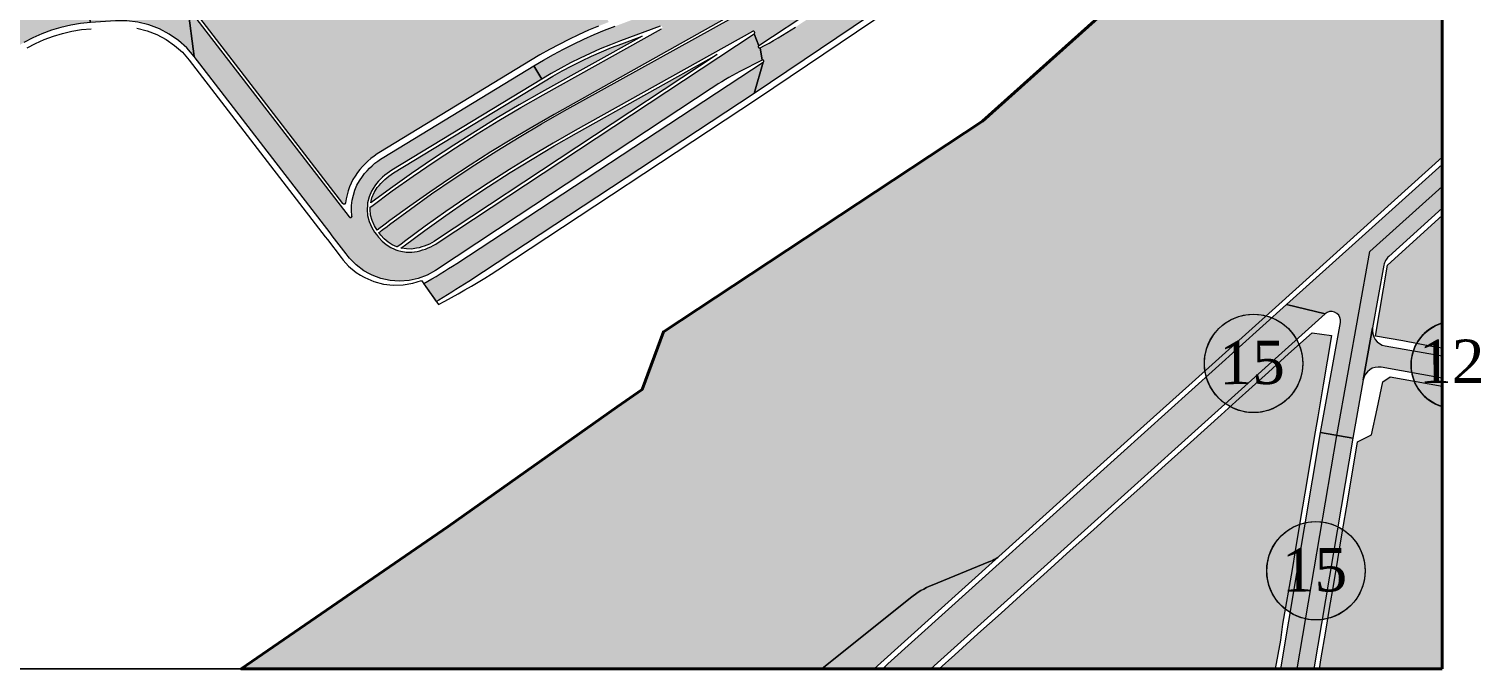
# Model space of a CAD drawing. Header units: metres. Extents: x 575893 to 576670, y 4390673 to 4391275.
# Drawn here: x 576202.7 to 576669.8, y 4390672.6 to 4390878.5 of the extents above; entities that cross this region are included whole.
import ezdxf

# ---------------------------------------------------------------- set-up
doc = ezdxf.new("R2010")
doc.units = ezdxf.units.M
for name, color, linetype, lineweight in [('PL_KONUT_MEV_ORTA', 33, 'Continuous', 0), ('PL_MIA', 12, 'Continuous', 0), ('PL_PARK', 97, 'Continuous', 0), ('PL_PASIF_YESIL', 93, 'Continuous', 0), ('PL_TICARET_T1', 12, 'Continuous', 0), ('PL_YOL', 18, 'Continuous', 0), ('R_KIR', 2, 'Continuous', 0), ('RULO', 4, 'Continuous', 0), ('SM_ALTI', 254, 'Continuous', 0), ('SM_YOL_YAZI', 18, 'Continuous', 5), ('SNR_ALTIEYLUL_YENI', 1, 'Continuous', 40), ('SNR_DUZENLENECEK', 152, 'Continuous', 0), ('SNR_ILCE_YENI', 5, 'Continuous', 0), ('SNR_KARESI_YENI', 1, 'Continuous', 0), ('SNR_OZEL_PROJE', 18, 'Continuous', 0)]:
    doc.layers.add(name, color=color, linetype=linetype, lineweight=lineweight)
doc.styles.get("Standard").update_dxf_attribs({"font": 'times.ttf'})

msp = doc.modelspace()

# ---------------------------------------------------------------- hatches: boundary and pattern name
at = {"layer": 'PL_KONUT_MEV_ORTA'}
for points in [[(576657.38, 4390775.81), (576654.57, 4390776.31), (576644.68, 4390778.17), (576635.9, 4390779.76), (576639.74, 4390802.61), (576657.38, 4390818.5)], [(576621.73, 4390779.9), (576620.36, 4390771.71), (576619.07, 4390764.07), (576617.33, 4390753.74), (576616.52, 4390748.95), (576615.01, 4390740.03), (576613.19, 4390729.21), (576611.71, 4390720.39), (576610.06, 4390710.61), (576609.06, 4390704.65), (576605.94, 4390687), (576605.3, 4390681.89), (576603.64, 4390672.62), (576495.47, 4390672.62), (576500.58, 4390677.22), (576508.01, 4390683.92), (576515.44, 4390690.61), (576522.87, 4390697.31), (576530.29, 4390703.99), (576537.72, 4390710.69), (576545.19, 4390717.43), (576552.62, 4390724.12), (576560.05, 4390730.81), (576568.22, 4390738.18), (576576.4, 4390745.54), (576586.26, 4390754.42), (576590.94, 4390758.65), (576601.47, 4390768.14), (576607.96, 4390773.98), (576615.52, 4390780.79)], [(576657.38, 4390763.6), (576657.38, 4390672.62), (576617.86, 4390672.62), (576618.46, 4390676.23), (576619.79, 4390684.1), (576621.14, 4390692.07), (576622.47, 4390700.04), (576623.8, 4390707.88), (576625.13, 4390715.78), (576627.11, 4390727.57), (576630.17, 4390745.74), (576634.61, 4390747.91), (576636.4, 4390756.36), (576638.24, 4390765.04), (576640.61, 4390766.64)]]:
    msp.add_hatch(color=256, dxfattribs=at).paths.add_polyline_path(points)
at = {"layer": 'PL_MIA'}
msp.add_hatch(color=256, dxfattribs=at).paths.add_polyline_path([(576315, 4390913.39), (576320.85, 4390912.55), (576323.95, 4390912.12), (576327.06, 4390911.72), (576330.17, 4390911.36), (576333.28, 4390911.02), (576336.4, 4390910.72), (576339.52, 4390910.45), (576342.64, 4390910.21), (576345.77, 4390910), (576371.87, 4390908.4), (576389.21, 4390880.81), (576385.95, 4390879.51), (576382.71, 4390878.14), (576379.51, 4390876.7), (576376.34, 4390875.19), (576373.21, 4390873.6), (576370.11, 4390871.95), (576367.05, 4390870.22), (576364.03, 4390868.43), (576315.76, 4390839.06), (576314.7, 4390838.38), (576313.67, 4390837.65), (576312.68, 4390836.87), (576311.73, 4390836.05), (576310.81, 4390835.18), (576309.94, 4390834.27), (576309.12, 4390833.32), (576308.34, 4390832.33), (576307.58, 4390831.25), (576306.9, 4390830.12), (576306.29, 4390828.94), (576305.77, 4390827.73), (576305.33, 4390826.49), (576304.98, 4390825.21), (576304.71, 4390823.92), (576304.53, 4390822.61), (576304.5, 4390822.48), (576304.44, 4390822.37), (576304.35, 4390822.27), (576304.23, 4390822.2), (576304.11, 4390822.17), (576303.98, 4390822.16), (576303.85, 4390822.2), (576303.73, 4390822.26), (576303.64, 4390822.36), (576255.75, 4390884.54), (576255.68, 4390884.66), (576255.65, 4390884.79), (576255.65, 4390884.92), (576255.69, 4390885.05), (576255.76, 4390885.17), (576255.86, 4390885.26), (576255.98, 4390885.32), (576256.11, 4390885.34), (576290.93, 4390887.61), (576290.95, 4390887.61), (576304.83, 4390888.78), (576306.71, 4390889.07), (576308.53, 4390889.62), (576310.25, 4390890.43), (576311.84, 4390891.46), (576313.27, 4390892.71), (576314.51, 4390894.14), (576315.54, 4390895.74), (576316.33, 4390897.47), (576316.34, 4390897.49), (576316.93, 4390899.38), (576317.28, 4390901.33), (576317.4, 4390903.3), (576317.28, 4390905.27), (576316.92, 4390907.22), (576316.34, 4390909.11), (576315.53, 4390910.92), (576314.51, 4390912.61), (576314.45, 4390912.73), (576314.43, 4390912.85), (576314.43, 4390912.98), (576314.47, 4390913.1), (576314.54, 4390913.21), (576314.63, 4390913.3), (576314.74, 4390913.36), (576314.87, 4390913.39)])
at = {"layer": 'PL_PARK'}
msp.add_hatch(color=256, dxfattribs=at).paths.add_polyline_path([(576474.56, 4390672.62), (576457.79, 4390672.62), (576486.29, 4390695.51), (576487.1, 4390696.13), (576487.93, 4390696.73), (576488.78, 4390697.29), (576489.65, 4390697.83), (576490.53, 4390698.33), (576491.44, 4390698.8), (576492.36, 4390699.23), (576493.3, 4390699.63), (576511.49, 4390707.06), (576512.09, 4390707.3), (576512.68, 4390707.57), (576513.25, 4390707.87), (576513.81, 4390708.2), (576514.35, 4390708.54), (576514.7, 4390708.8)])
at = {"layer": 'PL_PASIF_YESIL'}
for points in [[(576367.58, 4390858.2), (576360.43, 4390854.12), (576353.34, 4390849.93), (576346.32, 4390845.62), (576339.37, 4390841.19), (576332.5, 4390836.66), (576325.7, 4390832.01), (576318.98, 4390827.25), (576312.61, 4390822.59), (576312.62, 4390822.6), (576313.01, 4390824.23), (576313.74, 4390825.95), (576314.73, 4390827.53), (576315.28, 4390828.22), (576315.86, 4390828.88), (576316.46, 4390829.52), (576317.1, 4390830.13), (576317.77, 4390830.7), (576318.46, 4390831.24), (576319.17, 4390831.75), (576319.91, 4390832.23), (576368.19, 4390861.6), (576371.2, 4390863.38), (576374.26, 4390865.1), (576377.36, 4390866.74), (576380.49, 4390868.31), (576383.66, 4390869.8), (576386.86, 4390871.22), (576390.1, 4390872.56), (576393.37, 4390873.83), (576399.94, 4390876.28)], [(576333.78, 4390810.66), (576333.03, 4390810.19), (576332.27, 4390809.76), (576331.48, 4390809.37), (576330.68, 4390809.01), (576329.86, 4390808.69), (576329.02, 4390808.41), (576328.18, 4390808.18), (576327.32, 4390807.98), (576325.73, 4390807.76), (576324.12, 4390807.77), (576322.54, 4390808.01), (576322.34, 4390808.06), (576322.35, 4390808.07), (576322.78, 4390808.4), (576323.34, 4390808.82), (576330, 4390813.76), (576336.75, 4390818.58), (576343.58, 4390823.28), (576350.49, 4390827.87), (576357.47, 4390832.34), (576364.53, 4390836.69), (576371.67, 4390840.92), (576378.87, 4390845.03), (576424.13, 4390870.33)]]:
    msp.add_hatch(color=256, dxfattribs=at).paths.add_polyline_path(points)
at = {"layer": 'PL_TICARET_T1'}
msp.add_hatch(color=256, dxfattribs=at).paths.add_polyline_path([(576657.38, 4390930.02), (576657.38, 4390837.34), (576604.77, 4390789.95), (576576.88, 4390764.82), (576557.19, 4390747.09), (576514.7, 4390708.8), (576514.35, 4390708.54), (576513.81, 4390708.2), (576513.25, 4390707.87), (576512.68, 4390707.57), (576512.09, 4390707.3), (576511.49, 4390707.06), (576493.3, 4390699.63), (576492.36, 4390699.23), (576491.44, 4390698.8), (576490.53, 4390698.33), (576489.65, 4390697.83), (576488.78, 4390697.29), (576487.93, 4390696.73), (576487.1, 4390696.13), (576486.29, 4390695.51), (576457.79, 4390672.62), (576270.94, 4390672.62), (576337.54, 4390718.48), (576391.96, 4390756.92), (576399.9, 4390762.53), (576406.81, 4390781.14), (576417.82, 4390788.41), (576509.43, 4390848.87), (576561.99, 4390896.06), (576562.48, 4390896.5), (576564.61, 4390898.29), (576631.96, 4390955.08)])
at = {"layer": 'PL_YOL'}
for points in [[(576235.4, 4390998.03), (576234.52, 4390998.08), (576233.65, 4390997.96), (576232.81, 4390997.66), (576232.06, 4390997.21), (576231.41, 4390996.61), (576230.89, 4390995.9), (576230.52, 4390995.09), (576230.31, 4390994.24), (576222.91, 4390938.72), (576222.89, 4390938.14), (576222.99, 4390937.56), (576223.19, 4390937.01), (576223.5, 4390936.51), (576223.89, 4390936.08), (576224.36, 4390935.74), (576224.89, 4390935.49), (576225.46, 4390935.35), (576228.24, 4390923.16), (576225.34, 4390923.06), (576222.48, 4390922.62), (576219.68, 4390921.84), (576217, 4390920.74), (576214.47, 4390919.33), (576212.12, 4390917.63), (576209.99, 4390915.66), (576202.9, 4390908.3), (576201.46, 4390906.48), (576200.4, 4390904.41), (576199.75, 4390902.18), (576199.55, 4390899.87), (576199.8, 4390897.56), (576200.48, 4390895.34), (576201.58, 4390893.29), (576203.06, 4390891.5), (576204.85, 4390890.02), (576206.89, 4390888.92), (576209.11, 4390888.23), (576211.42, 4390887.98), (576213.74, 4390888.18), (576215.97, 4390888.82), (576218.03, 4390889.88), (576219.86, 4390891.32), (576222.48, 4390880.65), (576219.27, 4390880.33), (576216.09, 4390879.82), (576212.94, 4390879.09), (576209.85, 4390878.17), (576206.83, 4390877.04), (576203.89, 4390875.73), (576201.03, 4390874.23), (576198.28, 4390872.55), (576161.22, 4390848.2), (576158.17, 4390846.49), (576154.91, 4390845.21), (576151.51, 4390844.38), (576148.03, 4390844.03), (576144.53, 4390844.16), (576141.08, 4390844.77), (576137.75, 4390845.84), (576134.6, 4390847.36), (576131.68, 4390849.3), (576129.06, 4390851.62), (576005.25, 4390977.2), (576013.81, 4390979.8), (576130.09, 4390861), (576132.61, 4390858.76), (576135.41, 4390856.89), (576138.44, 4390855.41), (576141.65, 4390854.37), (576144.97, 4390853.78), (576148.34, 4390853.65), (576151.69, 4390853.98), (576154.97, 4390854.78), (576158.11, 4390856.01), (576161.05, 4390857.66), (576195.65, 4390880.39), (576196.53, 4390880.96), (576197.42, 4390881.5), (576198.32, 4390882.03), (576199.24, 4390882.54), (576200.16, 4390883.02), (576201.09, 4390883.49), (576202.03, 4390883.94), (576202.98, 4390884.37), (576203.1, 4390884.45), (576203.19, 4390884.55), (576203.26, 4390884.67), (576203.28, 4390884.8), (576203.27, 4390884.94), (576203.22, 4390885.07), (576203.14, 4390885.18), (576203.03, 4390885.26), (576201.13, 4390886.55), (576199.41, 4390888.07), (576197.92, 4390889.82), (576196.67, 4390891.75), (576195.7, 4390893.83), (576195.01, 4390896.03), (576194.63, 4390898.29), (576194.56, 4390900.59), (576194.54, 4390900.73), (576194.49, 4390900.86), (576194.41, 4390900.97), (576194.29, 4390901.05), (576194.16, 4390901.09), (576194.02, 4390901.1), (576193.89, 4390901.07), (576193.76, 4390901.01), (576192.48, 4390900.23), (576191.08, 4390899.69), (576189.6, 4390899.4), (576188.1, 4390899.38), (576186.61, 4390899.62), (576185.19, 4390900.12), (576183.89, 4390900.87), (576182.73, 4390901.83), (576180.22, 4390904.58), (576184.86, 4390914.79), (576185.64, 4390914.15), (576186.52, 4390913.68), (576187.48, 4390913.39), (576188.48, 4390913.29), (576189.48, 4390913.39), (576190.44, 4390913.68), (576191.32, 4390914.16), (576192.09, 4390914.79), (576207, 4390929.78), (576208.05, 4390930.93), (576209.02, 4390932.15), (576209.89, 4390933.45), (576210.65, 4390934.82), (576211.31, 4390936.23), (576211.86, 4390937.7), (576212.29, 4390939.2), (576212.6, 4390940.73), (576221.54, 4390995.28), (576221.6, 4390996.23), (576221.47, 4390997.17), (576221.16, 4390998.07), (576220.68, 4390998.9), (576220.05, 4390999.61), (576219.28, 4391000.18), (576218.42, 4391000.6), (576217.5, 4391000.83)], [(576585.89, 4390977.97), (576586.87, 4390975.71), (576587.47, 4390973.32), (576587.66, 4390970.87), (576587.67, 4390970.73), (576587.73, 4390970.6), (576587.82, 4390970.49), (576587.93, 4390970.42), (576588.06, 4390970.37), (576588.2, 4390970.36), (576588.33, 4390970.39), (576588.45, 4390970.46), (576594.25, 4390964.8), (576593.34, 4390964.13), (576592.42, 4390963.46), (576591.5, 4390962.79), (576590.57, 4390962.13), (576589.64, 4390961.48), (576588.71, 4390960.83), (576587.77, 4390960.19), (576586.83, 4390959.55), (576547.93, 4390933.32), (576435.96, 4390857.85), (576438.93, 4390867.89), (576439.01, 4390867.96), (576439.07, 4390868.05), (576439.1, 4390868.16), (576439.1, 4390868.27), (576439.08, 4390868.37), (576439.02, 4390868.47), (576438.94, 4390868.55), (576438.84, 4390868.6), (576438.74, 4390868.62), (576438.63, 4390868.61), (576438.52, 4390868.58), (576437.9, 4390872.48), (576439.36, 4390873.25), (576440.81, 4390874.04), (576442.26, 4390874.84), (576443.69, 4390875.67), (576445.11, 4390876.52), (576446.52, 4390877.38), (576447.92, 4390878.27), (576449.3, 4390879.17), (576463.8, 4390888.75), (576534.35, 4390933.98), (576535.49, 4390934.72), (576536.64, 4390935.46), (576537.78, 4390936.2), (576538.92, 4390936.94), (576540.06, 4390937.69), (576541.19, 4390938.45), (576542.32, 4390939.2), (576543.45, 4390939.96), (576576.13, 4390961.99), (576576.75, 4390962.43), (576577.35, 4390962.9), (576577.92, 4390963.41), (576578.46, 4390963.94), (576578.97, 4390964.5), (576579.46, 4390965.09), (576579.91, 4390965.7), (576580.33, 4390966.34), (576581.17, 4390968.09), (576581.6, 4390969.98), (576581.6, 4390971.91), (576581.18, 4390973.81), (576580.86, 4390974.49), (576585.48, 4390978.6)], [(576477.62, 4390899.62), (576477.08, 4390899.28), (576476.55, 4390898.93), (576476.01, 4390898.59), (576475.48, 4390898.25), (576474.95, 4390897.9), (576474.42, 4390897.55), (576473.89, 4390897.2), (576473.36, 4390896.85), (576437.49, 4390873.17), (576435.96, 4390876.95), (576436.06, 4390877.04), (576436.14, 4390877.16), (576436.18, 4390877.29), (576436.18, 4390877.43), (576436.14, 4390877.56), (576436.07, 4390877.68), (576435.97, 4390877.77), (576435.84, 4390877.84), (576435.71, 4390877.86), (576435.57, 4390877.85), (576435.44, 4390877.8), (576378.38, 4390845.9), (576371.27, 4390841.85), (576364.23, 4390837.68), (576357.26, 4390833.39), (576350.36, 4390828.98), (576343.53, 4390824.46), (576336.79, 4390819.82), (576330.12, 4390815.08), (576323.53, 4390810.22), (576322.26, 4390809.26), (576321.81, 4390808.92), (576321.36, 4390808.58), (576321.14, 4390808.42), (576320.99, 4390808.46), (576319.53, 4390809.12), (576318.18, 4390809.98), (576316.95, 4390811.02), (576315.89, 4390812.22), (576315.26, 4390813.04), (576315.62, 4390813.32), (576316.07, 4390813.67), (576316.53, 4390814.01), (576316.98, 4390814.36), (576317.44, 4390814.7), (576317.89, 4390815.05), (576318.63, 4390815.61), (576325.38, 4390820.6), (576332.21, 4390825.47), (576339.13, 4390830.23), (576346.12, 4390834.87), (576353.19, 4390839.39), (576360.33, 4390843.79), (576367.55, 4390848.07), (576374.84, 4390852.23), (576440.95, 4390888.9), (576443.44, 4390890.3), (576445.92, 4390891.72), (576448.39, 4390893.16), (576450.84, 4390894.62), (576453.29, 4390896.09), (576455.73, 4390897.58), (576458.16, 4390899.09), (576460.57, 4390900.62), (576477.42, 4390911.35)], [(576456.92, 4390899.25), (576453.94, 4390897.47), (576450.96, 4390895.71), (576447.95, 4390893.98), (576444.93, 4390892.27), (576371.61, 4390851), (576364.78, 4390847.11), (576358.01, 4390843.11), (576351.3, 4390839), (576344.66, 4390834.79), (576338.09, 4390830.47), (576331.59, 4390826.06), (576325.16, 4390821.53), (576318.8, 4390816.91), (576317.23, 4390815.75), (576316.44, 4390815.16), (576315.66, 4390814.57), (576314.68, 4390813.83), (576313.8, 4390815.17), (576313.06, 4390816.89), (576312.59, 4390818.69), (576312.43, 4390820.55), (576312.48, 4390821.25), (576312.93, 4390821.58), (576319.56, 4390826.44), (576326.27, 4390831.19), (576333.06, 4390835.83), (576339.92, 4390840.36), (576346.85, 4390844.77), (576353.86, 4390849.07), (576360.93, 4390853.26), (576368.07, 4390857.32), (576406.16, 4390878.62), (576406.26, 4390878.7), (576406.35, 4390878.8), (576406.4, 4390878.93), (576406.41, 4390879.06), (576406.39, 4390879.2), (576406.33, 4390879.32), (576406.25, 4390879.42), (576406.13, 4390879.5), (576406.01, 4390879.54), (576405.87, 4390879.55), (576405.74, 4390879.52), (576393.02, 4390874.77), (576389.73, 4390873.49), (576386.47, 4390872.14), (576383.24, 4390870.71), (576380.05, 4390869.21), (576376.9, 4390867.63), (576373.78, 4390865.98), (576370.7, 4390864.25), (576367.67, 4390862.45), (576365.07, 4390866.72), (576368.21, 4390868.58), (576371.39, 4390870.37), (576374.61, 4390872.07), (576377.87, 4390873.7), (576381.17, 4390875.26), (576384.5, 4390876.74), (576387.87, 4390878.13), (576391.27, 4390879.45), (576428.44, 4390893.35), (576431.1, 4390894.37), (576433.73, 4390895.44), (576436.34, 4390896.56), (576438.93, 4390897.73), (576441.49, 4390898.94), (576444.03, 4390900.21), (576446.55, 4390901.53), (576449.04, 4390902.89), (576449.78, 4390903.34), (576450.54, 4390903.81), (576451.29, 4390904.29), (576452.04, 4390904.76), (576452.8, 4390905.24), (576453.54, 4390905.72), (576454.29, 4390906.2), (576455.04, 4390906.68)], [(576255.29, 4390890.8), (576254.17, 4390886.22), (576254.04, 4390886.19), (576253.92, 4390886.13), (576253.82, 4390886.04), (576253.75, 4390885.93), (576253.71, 4390885.8), (576253.71, 4390885.66), (576253.74, 4390885.53), (576253.81, 4390885.42), (576255.8, 4390869.72), (576253.44, 4390872.45), (576250.75, 4390874.86), (576247.79, 4390876.93), (576244.6, 4390878.61), (576241.23, 4390879.9), (576237.72, 4390880.76), (576234.14, 4390881.19), (576230.53, 4390881.17), (576222.48, 4390880.65), (576219.86, 4390891.32)], [(576305.68, 4390818.07), (576305.78, 4390817.97), (576305.91, 4390817.91), (576306.05, 4390817.88), (576306.07, 4390817.88), (576306.19, 4390817.89), (576306.33, 4390817.95), (576306.44, 4390818.04), (576306.52, 4390818.16), (576306.54, 4390818.22), (576306.57, 4390818.3), (576306.57, 4390818.44), (576306.44, 4390820.12), (576306.47, 4390821.8), (576306.66, 4390823.47), (576307.02, 4390825.11), (576307.53, 4390826.72), (576308.19, 4390828.26), (576308.99, 4390829.74), (576309.94, 4390831.13), (576310.66, 4390832.05), (576311.42, 4390832.93), (576312.23, 4390833.77), (576313.07, 4390834.57), (576313.95, 4390835.33), (576314.87, 4390836.05), (576315.81, 4390836.72), (576316.79, 4390837.35), (576365.07, 4390866.72), (576367.67, 4390862.45), (576319.39, 4390833.08), (576318.61, 4390832.58), (576317.86, 4390832.04), (576317.13, 4390831.47), (576316.43, 4390830.87), (576315.76, 4390830.23), (576315.12, 4390829.56), (576314.51, 4390828.86), (576313.93, 4390828.13), (576312.85, 4390826.41), (576312.06, 4390824.54), (576311.58, 4390822.57), (576311.53, 4390821.81), (576311.43, 4390820.55), (576311.44, 4390820.47), (576311.61, 4390818.53), (576312.11, 4390816.56), (576312.92, 4390814.7), (576313.88, 4390813.23), (576314.46, 4390812.43), (576315.09, 4390811.61), (576316.25, 4390810.31), (576317.58, 4390809.18), (576319.06, 4390808.24), (576320.22, 4390807.71), (576320.65, 4390807.52), (576321.35, 4390807.32), (576322.32, 4390807.03), (576324.05, 4390806.78), (576325.79, 4390806.77), (576327.52, 4390807), (576328.43, 4390807.21), (576329.32, 4390807.46), (576330.2, 4390807.75), (576331.06, 4390808.09), (576331.91, 4390808.46), (576332.74, 4390808.88), (576333.55, 4390809.33), (576334.33, 4390809.82), (576435.96, 4390876.95), (576437.49, 4390873.17), (576437.41, 4390873.09), (576437.35, 4390873), (576437.32, 4390872.9), (576437.31, 4390872.79), (576437.34, 4390872.68), (576437.4, 4390872.58), (576437.48, 4390872.51), (576437.57, 4390872.46), (576437.68, 4390872.43), (576437.79, 4390872.44), (576437.9, 4390872.48), (576438.52, 4390868.58), (576431.38, 4390864.87), (576430.2, 4390864.25), (576429.03, 4390863.61), (576427.87, 4390862.96), (576426.72, 4390862.29), (576425.57, 4390861.6), (576424.44, 4390860.91), (576423.31, 4390860.19), (576422.2, 4390859.46), (576360.05, 4390818.42), (576333.43, 4390800.84), (576330.77, 4390799.35), (576327.92, 4390798.26), (576324.95, 4390797.59), (576321.91, 4390797.36), (576318.86, 4390797.58), (576315.88, 4390798.23), (576313.03, 4390799.31), (576311.82, 4390799.98), (576310.87, 4390800.51), (576310.36, 4390800.79), (576307.94, 4390802.64), (576305.81, 4390804.82), (576305.34, 4390805.4), (576304.73, 4390806.2), (576300.26, 4390811.99), (576299.54, 4390812.93), (576255.8, 4390869.72), (576253.81, 4390885.42)], [(576435.96, 4390857.85), (576344.13, 4390797.3), (576342.77, 4390796.42), (576341.41, 4390795.54), (576340.04, 4390794.68), (576338.66, 4390793.82), (576337.28, 4390792.98), (576335.89, 4390792.15), (576334.49, 4390791.32), (576333.75, 4390790.9), (576329.72, 4390796.65), (576330.95, 4390797.36), (576332.3, 4390798.16), (576333.65, 4390798.96), (576334.99, 4390799.78), (576336.32, 4390800.61), (576337.64, 4390801.44), (576338.96, 4390802.29), (576340.28, 4390803.15), (576438.93, 4390867.89)], [(576657.38, 4390820.85), (576640.2, 4390805.38), (576639.91, 4390805.09), (576639.64, 4390804.78), (576639.4, 4390804.45), (576639.18, 4390804.1), (576639, 4390803.73), (576638.84, 4390803.35), (576638.72, 4390802.96), (576638.63, 4390802.56), (576635, 4390782.41), (576631.98, 4390765.68), (576628.59, 4390746.89), (576618.24, 4390748.69), (576624.64, 4390784.13), (576624.67, 4390784.95), (576624.48, 4390785.76), (576624.08, 4390786.48), (576623.49, 4390787.06), (576622.77, 4390787.46), (576621.97, 4390787.65), (576621.14, 4390787.61), (576620.36, 4390787.35), (576619.68, 4390786.89), (576607.32, 4390789.89), (576630.57, 4390810.84), (576657.38, 4390834.99)], [(576306.52, 4390818.16), (576306.44, 4390818.04), (576306.33, 4390817.95), (576306.19, 4390817.89), (576306.07, 4390817.88), (576306.54, 4390818.22)], [(576619.68, 4390786.89), (576614.35, 4390782.09), (576522.91, 4390699.7), (576492.86, 4390672.62), (576477.27, 4390672.62), (576478.12, 4390673.45), (576478.99, 4390674.26), (576515.88, 4390707.5), (576607.32, 4390789.89)], [(576634.92, 4390781.43), (576635.03, 4390780.45), (576635.34, 4390779.52), (576635.81, 4390778.66), (576636.45, 4390777.92), (576637.22, 4390777.31), (576638.1, 4390776.86), (576639.05, 4390776.6), (576657.38, 4390773.35), (576657.38, 4390766.24), (576637.77, 4390769.72), (576636.8, 4390769.79), (576635.82, 4390769.67), (576634.89, 4390769.37), (576634.04, 4390768.89), (576633.3, 4390768.26), (576632.69, 4390767.49), (576632.25, 4390766.62), (576631.98, 4390765.68), (576635, 4390782.41)], [(576628.59, 4390746.89), (576616.08, 4390672.62), (576605.44, 4390672.62), (576618.24, 4390748.69)]]:
    msp.add_hatch(color=256, dxfattribs=at).paths.add_polyline_path(points)
at = {"layer": 'SM_ALTI'}
for points in [[(576599.15, 4390786.58), (576601.57, 4390786), (576603.86, 4390785.05), (576605.98, 4390783.76), (576607.87, 4390782.14), (576609.48, 4390780.25), (576610.78, 4390778.13), (576611.73, 4390775.84), (576612.31, 4390773.42), (576612.51, 4390770.95), (576612.31, 4390768.47), (576611.73, 4390766.05), (576610.78, 4390763.76), (576609.48, 4390761.64), (576607.87, 4390759.75), (576605.98, 4390758.14), (576603.86, 4390756.84), (576601.57, 4390755.89), (576599.15, 4390755.31), (576596.67, 4390755.11), (576594.2, 4390755.31), (576591.78, 4390755.89), (576589.49, 4390756.84), (576587.37, 4390758.14), (576585.48, 4390759.75), (576583.86, 4390761.64), (576582.57, 4390763.76), (576581.61, 4390766.05), (576581.03, 4390768.47), (576580.84, 4390770.95), (576581.03, 4390773.42), (576581.61, 4390775.84), (576582.57, 4390778.13), (576583.86, 4390780.25), (576585.48, 4390782.14), (576587.37, 4390783.76), (576589.49, 4390785.05), (576591.78, 4390786), (576594.2, 4390786.58), (576596.67, 4390786.78)], [(576657.38, 4390757.06), (576657.29, 4390757.08), (576655.08, 4390757.97), (576653.05, 4390759.22), (576651.26, 4390760.79), (576649.77, 4390762.64), (576648.61, 4390764.72), (576647.81, 4390766.97), (576647.41, 4390769.31), (576647.41, 4390771.69), (576647.81, 4390774.04), (576648.61, 4390776.29), (576649.77, 4390778.36), (576651.26, 4390780.22), (576653.05, 4390781.79), (576655.08, 4390783.04), (576657.29, 4390783.93), (576657.38, 4390783.95)], [(576619.22, 4390719.85), (576621.64, 4390719.27), (576623.93, 4390718.32), (576626.05, 4390717.03), (576627.94, 4390715.41), (576629.55, 4390713.52), (576630.85, 4390711.4), (576631.8, 4390709.11), (576632.38, 4390706.69), (576632.58, 4390704.22), (576632.38, 4390701.74), (576631.8, 4390699.32), (576630.85, 4390697.03), (576629.55, 4390694.91), (576627.94, 4390693.02), (576626.05, 4390691.41), (576623.93, 4390690.11), (576621.64, 4390689.16), (576619.22, 4390688.58), (576616.74, 4390688.38), (576614.27, 4390688.58), (576611.85, 4390689.16), (576609.56, 4390690.11), (576607.44, 4390691.41), (576605.55, 4390693.02), (576603.93, 4390694.91), (576602.64, 4390697.03), (576601.69, 4390699.32), (576601.11, 4390701.74), (576600.91, 4390704.22), (576601.11, 4390706.69), (576601.69, 4390709.11), (576602.64, 4390711.4), (576603.93, 4390713.52), (576605.55, 4390715.41), (576607.44, 4390717.03), (576609.56, 4390718.32), (576611.85, 4390719.27), (576614.27, 4390719.85), (576616.74, 4390720.05)]]:
    msp.add_hatch(color=256, dxfattribs=at).paths.add_polyline_path(points)

# ---------------------------------------------------------------- linework, layer by layer
at = {"layer": 'PL_KONUT_MEV_ORTA'}
for points in [[(576657.38, 4390775.81, 0), (576654.57, 4390776.31, 0), (576644.68, 4390778.17, 0), (576635.9, 4390779.76, 0), (576639.74, 4390802.61, 0), (576657.38, 4390818.5, 0), (576657.38, 4390775.81, 0)], [(576621.73, 4390779.9, 0), (576620.36, 4390771.71, 0), (576619.07, 4390764.07, 0), (576617.33, 4390753.74, 0), (576616.52, 4390748.95, 0), (576615.01, 4390740.03, 0), (576613.19, 4390729.21, 0), (576611.71, 4390720.39, 0), (576610.06, 4390710.61, 0), (576609.06, 4390704.65, 0), (576605.94, 4390687, 0), (576605.3, 4390681.89, 0), (576603.64, 4390672.62, 0), (576495.47, 4390672.62, 0), (576500.58, 4390677.22, 0), (576508.01, 4390683.92, 0), (576515.44, 4390690.61, 0), (576522.87, 4390697.31, 0), (576530.29, 4390703.99, 0), (576537.72, 4390710.69, 0), (576545.19, 4390717.43, 0), (576552.62, 4390724.12, 0), (576560.05, 4390730.81, 0), (576568.22, 4390738.18, 0), (576576.4, 4390745.54, 0), (576586.26, 4390754.42, 0), (576590.94, 4390758.65, 0), (576601.47, 4390768.14, 0), (576607.96, 4390773.98, 0), (576615.52, 4390780.79, 0), (576621.73, 4390779.9, 0)], [(576657.38, 4390763.6, 0), (576657.38, 4390672.62, 0), (576617.86, 4390672.62, 0), (576618.46, 4390676.23, 0), (576619.79, 4390684.1, 0), (576621.14, 4390692.07, 0), (576622.47, 4390700.04, 0), (576623.8, 4390707.88, 0), (576625.13, 4390715.78, 0), (576627.11, 4390727.57, 0), (576630.17, 4390745.74, 0), (576634.61, 4390747.91, 0), (576636.4, 4390756.36, 0), (576638.24, 4390765.04, 0), (576640.61, 4390766.64, 0), (576657.38, 4390763.6, 0)]]:
    msp.add_polyline3d(points, close=True, dxfattribs=at)
at = {"layer": 'PL_MIA'}
msp.add_polyline3d([(576385.95, 4390879.51, 0), (576382.71, 4390878.14, 0), (576379.51, 4390876.7, 0), (576376.34, 4390875.19, 0), (576373.21, 4390873.6, 0), (576370.11, 4390871.95, 0), (576367.05, 4390870.22, 0), (576364.03, 4390868.43, 0), (576315.76, 4390839.06, 0), (576314.7, 4390838.38, 0), (576313.67, 4390837.65, 0), (576312.68, 4390836.87, 0), (576311.73, 4390836.05, 0), (576310.81, 4390835.18, 0), (576309.94, 4390834.27, 0), (576309.12, 4390833.32, 0), (576308.34, 4390832.33, 0), (576307.58, 4390831.25, 0), (576306.9, 4390830.12, 0), (576306.29, 4390828.94, 0), (576305.77, 4390827.73, 0), (576305.33, 4390826.49, 0), (576304.98, 4390825.21, 0), (576304.71, 4390823.92, 0), (576304.53, 4390822.61, 0), (576304.5, 4390822.48, 0), (576304.44, 4390822.37, 0), (576304.35, 4390822.27, 0), (576304.23, 4390822.2, 0), (576304.11, 4390822.17, 0), (576303.98, 4390822.16, 0), (576303.85, 4390822.2, 0), (576303.73, 4390822.26, 0), (576303.64, 4390822.36, 0), (576255.75, 4390884.54, 0)], dxfattribs=at)
at = {"layer": 'PL_PARK'}
msp.add_polyline3d([(576474.56, 4390672.62, 0), (576457.79, 4390672.62, 0), (576486.29, 4390695.51, 0), (576487.1, 4390696.13, 0), (576487.93, 4390696.73, 0), (576488.78, 4390697.29, 0), (576489.65, 4390697.83, 0), (576490.53, 4390698.33, 0), (576491.44, 4390698.8, 0), (576492.36, 4390699.23, 0), (576493.3, 4390699.63, 0), (576511.49, 4390707.06, 0), (576512.09, 4390707.3, 0), (576512.68, 4390707.57, 0), (576513.25, 4390707.87, 0), (576513.81, 4390708.2, 0), (576514.35, 4390708.54, 0), (576514.7, 4390708.8, 0), (576474.56, 4390672.62, 0)], close=True, dxfattribs=at)
at = {"layer": 'PL_PASIF_YESIL'}
for points in [[(576367.58, 4390858.2, 0), (576360.43, 4390854.12, 0), (576353.34, 4390849.93, 0), (576346.32, 4390845.62, 0), (576339.37, 4390841.19, 0), (576332.5, 4390836.66, 0), (576325.7, 4390832.01, 0), (576318.98, 4390827.25, 0), (576312.61, 4390822.59, 0), (576312.62, 4390822.6, 0), (576313.01, 4390824.23, 0), (576313.74, 4390825.95, 0), (576314.73, 4390827.53, 0), (576315.28, 4390828.22, 0), (576315.86, 4390828.88, 0), (576316.46, 4390829.52, 0), (576317.1, 4390830.13, 0), (576317.77, 4390830.7, 0), (576318.46, 4390831.24, 0), (576319.17, 4390831.75, 0), (576319.91, 4390832.23, 0), (576368.19, 4390861.6, 0), (576371.2, 4390863.38, 0), (576374.26, 4390865.1, 0), (576377.36, 4390866.74, 0), (576380.49, 4390868.31, 0), (576383.66, 4390869.8, 0), (576386.86, 4390871.22, 0), (576390.1, 4390872.56, 0), (576393.37, 4390873.83, 0), (576399.94, 4390876.28, 0), (576367.58, 4390858.2, 0)], [(576333.78, 4390810.66, 0), (576333.03, 4390810.19, 0), (576332.27, 4390809.76, 0), (576331.48, 4390809.37, 0), (576330.68, 4390809.01, 0), (576329.86, 4390808.69, 0), (576329.02, 4390808.41, 0), (576328.18, 4390808.18, 0), (576327.32, 4390807.98, 0), (576325.73, 4390807.76, 0), (576324.12, 4390807.77, 0), (576322.54, 4390808.01, 0), (576322.34, 4390808.06, 0), (576322.35, 4390808.07, 0), (576322.78, 4390808.4, 0), (576323.34, 4390808.82, 0), (576330, 4390813.76, 0), (576336.75, 4390818.58, 0), (576343.58, 4390823.28, 0), (576350.49, 4390827.87, 0), (576357.47, 4390832.34, 0), (576364.53, 4390836.69, 0), (576371.67, 4390840.92, 0), (576378.87, 4390845.03, 0), (576424.13, 4390870.33, 0), (576333.78, 4390810.66, 0)]]:
    msp.add_polyline3d(points, close=True, dxfattribs=at)
at = {"layer": 'PL_TICARET_T1'}
msp.add_polyline3d([(576657.38, 4390930.02, 0), (576657.38, 4390837.34, 0), (576604.77, 4390789.95, 0), (576576.88, 4390764.82, 0), (576557.19, 4390747.09, 0), (576514.7, 4390708.8, 0), (576514.35, 4390708.54, 0), (576513.81, 4390708.2, 0), (576513.25, 4390707.87, 0), (576512.68, 4390707.57, 0), (576512.09, 4390707.3, 0), (576511.49, 4390707.06, 0), (576493.3, 4390699.63, 0), (576492.36, 4390699.23, 0), (576491.44, 4390698.8, 0), (576490.53, 4390698.33, 0), (576489.65, 4390697.83, 0), (576488.78, 4390697.29, 0), (576487.93, 4390696.73, 0), (576487.1, 4390696.13, 0), (576486.29, 4390695.51, 0), (576457.79, 4390672.62, 0), (576270.94, 4390672.62, 0), (576337.54, 4390718.48, 0), (576391.96, 4390756.92, 0), (576399.9, 4390762.53, 0), (576406.81, 4390781.14, 0), (576417.82, 4390788.41, 0), (576509.43, 4390848.87, 0), (576561.99, 4390896.06, 0)], dxfattribs=at)
at = {"layer": 'PL_YOL'}
for points in [[(576547.93, 4390933.32, 0), (576435.96, 4390857.85, 0), (576438.93, 4390867.89, 0), (576439.01, 4390867.96, 0), (576439.07, 4390868.05, 0), (576439.1, 4390868.16, 0), (576439.1, 4390868.27, 0), (576439.08, 4390868.37, 0), (576439.02, 4390868.47, 0), (576438.94, 4390868.55, 0), (576438.84, 4390868.6, 0), (576438.74, 4390868.62, 0), (576438.63, 4390868.61, 0), (576438.52, 4390868.58, 0), (576437.9, 4390872.48, 0), (576439.36, 4390873.25, 0), (576440.81, 4390874.04, 0), (576442.26, 4390874.84, 0), (576443.69, 4390875.67, 0), (576445.11, 4390876.52, 0), (576446.52, 4390877.38, 0), (576447.92, 4390878.27, 0), (576449.3, 4390879.17, 0)], [(576473.36, 4390896.85, 0), (576437.49, 4390873.17, 0), (576435.96, 4390876.95, 0), (576436.06, 4390877.04, 0), (576436.14, 4390877.16, 0), (576436.18, 4390877.29, 0), (576436.18, 4390877.43, 0), (576436.14, 4390877.56, 0), (576436.07, 4390877.68, 0), (576435.97, 4390877.77, 0), (576435.84, 4390877.84, 0), (576435.71, 4390877.86, 0), (576435.57, 4390877.85, 0), (576435.44, 4390877.8, 0), (576378.38, 4390845.9, 0), (576371.27, 4390841.85, 0), (576364.23, 4390837.68, 0), (576357.26, 4390833.39, 0), (576350.36, 4390828.98, 0), (576343.53, 4390824.46, 0), (576336.79, 4390819.82, 0), (576330.12, 4390815.08, 0), (576323.53, 4390810.22, 0), (576322.26, 4390809.26, 0), (576321.81, 4390808.92, 0), (576321.36, 4390808.58, 0), (576321.14, 4390808.42, 0), (576320.99, 4390808.46, 0), (576319.53, 4390809.12, 0), (576318.18, 4390809.98, 0), (576316.95, 4390811.02, 0), (576315.89, 4390812.22, 0), (576315.26, 4390813.04, 0), (576315.62, 4390813.32, 0), (576316.07, 4390813.67, 0), (576316.53, 4390814.01, 0), (576316.98, 4390814.36, 0), (576317.44, 4390814.7, 0), (576317.89, 4390815.05, 0), (576318.63, 4390815.61, 0), (576325.38, 4390820.6, 0), (576332.21, 4390825.47, 0), (576339.13, 4390830.23, 0), (576346.12, 4390834.87, 0), (576353.19, 4390839.39, 0), (576360.33, 4390843.79, 0), (576367.55, 4390848.07, 0), (576374.84, 4390852.23, 0), (576440.95, 4390888.9, 0)], [(576201.58, 4390893.29, 0), (576203.06, 4390891.5, 0), (576204.85, 4390890.02, 0), (576206.89, 4390888.92, 0), (576209.11, 4390888.23, 0), (576211.42, 4390887.98, 0), (576213.74, 4390888.18, 0), (576215.97, 4390888.82, 0), (576218.03, 4390889.88, 0), (576219.86, 4390891.32, 0), (576222.48, 4390880.65, 0), (576219.27, 4390880.33, 0), (576216.09, 4390879.82, 0), (576212.94, 4390879.09, 0), (576209.85, 4390878.17, 0), (576206.83, 4390877.04, 0), (576203.89, 4390875.73, 0), (576201.03, 4390874.23, 0)], [(576444.93, 4390892.27, 0), (576371.61, 4390851, 0), (576364.78, 4390847.11, 0), (576358.01, 4390843.11, 0), (576351.3, 4390839, 0), (576344.66, 4390834.79, 0), (576338.09, 4390830.47, 0), (576331.59, 4390826.06, 0), (576325.16, 4390821.53, 0), (576318.8, 4390816.91, 0), (576317.23, 4390815.75, 0), (576316.44, 4390815.16, 0), (576315.66, 4390814.57, 0), (576314.68, 4390813.83, 0), (576313.8, 4390815.17, 0), (576313.06, 4390816.89, 0), (576312.59, 4390818.69, 0), (576312.43, 4390820.55, 0), (576312.48, 4390821.25, 0), (576312.93, 4390821.58, 0), (576319.56, 4390826.44, 0), (576326.27, 4390831.19, 0), (576333.06, 4390835.83, 0), (576339.92, 4390840.36, 0), (576346.85, 4390844.77, 0), (576353.86, 4390849.07, 0), (576360.93, 4390853.26, 0), (576368.07, 4390857.32, 0), (576406.16, 4390878.62, 0)], [(576405.74, 4390879.52, 0), (576393.02, 4390874.77, 0), (576389.73, 4390873.49, 0), (576386.47, 4390872.14, 0), (576383.24, 4390870.71, 0), (576380.05, 4390869.21, 0), (576376.9, 4390867.63, 0), (576373.78, 4390865.98, 0), (576370.7, 4390864.25, 0), (576367.67, 4390862.45, 0), (576365.07, 4390866.72, 0), (576368.21, 4390868.58, 0), (576371.39, 4390870.37, 0), (576374.61, 4390872.07, 0), (576377.87, 4390873.7, 0), (576381.17, 4390875.26, 0), (576384.5, 4390876.74, 0), (576387.87, 4390878.13, 0), (576391.27, 4390879.45, 0)]]:
    msp.add_polyline3d(points, dxfattribs=at)
for points in [[(576255.29, 4390890.8, 0), (576254.17, 4390886.22, 0), (576254.04, 4390886.19, 0), (576253.92, 4390886.13, 0), (576253.82, 4390886.04, 0), (576253.75, 4390885.93, 0), (576253.71, 4390885.8, 0), (576253.71, 4390885.66, 0), (576253.74, 4390885.53, 0), (576253.81, 4390885.42, 0), (576255.8, 4390869.72, 0), (576253.44, 4390872.45, 0), (576250.75, 4390874.86, 0), (576247.79, 4390876.93, 0), (576244.6, 4390878.61, 0), (576241.23, 4390879.9, 0), (576237.72, 4390880.76, 0), (576234.14, 4390881.19, 0), (576230.53, 4390881.17, 0), (576222.48, 4390880.65, 0), (576219.86, 4390891.32, 0), (576255.29, 4390890.8, 0)], [(576305.68, 4390818.07, 0), (576305.78, 4390817.97, 0), (576305.91, 4390817.91, 0), (576306.05, 4390817.88, 0), (576306.07, 4390817.88, 0), (576306.19, 4390817.89, 0), (576306.33, 4390817.95, 0), (576306.44, 4390818.04, 0), (576306.52, 4390818.16, 0), (576306.54, 4390818.22, 0), (576306.57, 4390818.3, 0), (576306.57, 4390818.44, 0), (576306.44, 4390820.12, 0), (576306.47, 4390821.8, 0), (576306.66, 4390823.47, 0), (576307.02, 4390825.11, 0), (576307.53, 4390826.72, 0), (576308.19, 4390828.26, 0), (576308.99, 4390829.74, 0), (576309.94, 4390831.13, 0), (576310.66, 4390832.05, 0), (576311.42, 4390832.93, 0), (576312.23, 4390833.77, 0), (576313.07, 4390834.57, 0), (576313.95, 4390835.33, 0), (576314.87, 4390836.05, 0), (576315.81, 4390836.72, 0), (576316.79, 4390837.35, 0), (576365.07, 4390866.72, 0), (576367.67, 4390862.45, 0), (576319.39, 4390833.08, 0), (576318.61, 4390832.58, 0), (576317.86, 4390832.04, 0), (576317.13, 4390831.47, 0), (576316.43, 4390830.87, 0), (576315.76, 4390830.23, 0), (576315.12, 4390829.56, 0), (576314.51, 4390828.86, 0), (576313.93, 4390828.13, 0), (576312.85, 4390826.41, 0), (576312.06, 4390824.54, 0), (576311.58, 4390822.57, 0), (576311.53, 4390821.81, 0), (576311.43, 4390820.55, 0), (576311.44, 4390820.47, 0), (576311.61, 4390818.53, 0), (576312.11, 4390816.56, 0), (576312.92, 4390814.7, 0), (576313.88, 4390813.23, 137.62), (576314.46, 4390812.43, 0), (576315.09, 4390811.61, 0), (576316.25, 4390810.31, 0), (576317.58, 4390809.18, 0), (576319.06, 4390808.24, 0), (576320.22, 4390807.71, 0), (576320.65, 4390807.52, 0), (576321.35, 4390807.32, 0), (576322.32, 4390807.03, 0), (576324.05, 4390806.78, 0), (576325.79, 4390806.77, 0), (576327.52, 4390807, 0), (576328.43, 4390807.21, 0), (576329.32, 4390807.46, 0), (576330.2, 4390807.75, 0), (576331.06, 4390808.09, 0), (576331.91, 4390808.46, 0), (576332.74, 4390808.88, 0), (576333.55, 4390809.33, 0), (576334.33, 4390809.82, 0), (576435.96, 4390876.95, 0), (576437.49, 4390873.17, 0), (576437.41, 4390873.09, 0), (576437.35, 4390873, 0), (576437.32, 4390872.9, 0), (576437.31, 4390872.79, 0), (576437.34, 4390872.68, 0), (576437.4, 4390872.58, 0), (576437.48, 4390872.51, 0), (576437.57, 4390872.46, 0), (576437.68, 4390872.43, 0), (576437.79, 4390872.44, 0), (576437.9, 4390872.48, 0), (576438.52, 4390868.58, 0), (576431.38, 4390864.87, 0), (576430.2, 4390864.25, 0), (576429.03, 4390863.61, 0), (576427.87, 4390862.96, 0), (576426.72, 4390862.29, 0), (576425.57, 4390861.6, 0), (576424.44, 4390860.91, 0), (576423.31, 4390860.19, 0), (576422.2, 4390859.46, 0), (576360.05, 4390818.42, 0), (576333.43, 4390800.84, 0), (576330.77, 4390799.35, 0), (576327.92, 4390798.26, 0), (576324.95, 4390797.59, 0), (576321.91, 4390797.36, 0), (576318.86, 4390797.58, 0), (576315.88, 4390798.23, 0), (576313.03, 4390799.31, 0), (576311.82, 4390799.98, 0), (576310.87, 4390800.51, 0), (576310.36, 4390800.79, 0), (576307.94, 4390802.64, 0), (576305.81, 4390804.82, 0), (576305.34, 4390805.4, 0), (576304.73, 4390806.2, 137.44), (576300.26, 4390811.99, 0), (576299.54, 4390812.93, 0), (576255.8, 4390869.72, 0), (576253.81, 4390885.42, 0), (576305.68, 4390818.07, 0)], [(576435.96, 4390857.85, 0), (576344.13, 4390797.3, 0), (576342.77, 4390796.42, 0), (576341.41, 4390795.54, 0), (576340.04, 4390794.68, 0), (576338.66, 4390793.82, 0), (576337.28, 4390792.98, 0), (576335.89, 4390792.15, 0), (576334.49, 4390791.32, 0), (576333.75, 4390790.9, 0), (576329.72, 4390796.65, 0), (576330.95, 4390797.36, 0), (576332.3, 4390798.16, 0), (576333.65, 4390798.96, 0), (576334.99, 4390799.78, 0), (576336.32, 4390800.61, 0), (576337.64, 4390801.44, 0), (576338.96, 4390802.29, 0), (576340.28, 4390803.15, 0), (576438.93, 4390867.89, 0), (576435.96, 4390857.85, 0)], [(576657.38, 4390820.85, 0), (576640.2, 4390805.38, 0), (576639.91, 4390805.09, 0), (576639.64, 4390804.78, 0), (576639.4, 4390804.45, 0), (576639.18, 4390804.1, 0), (576639, 4390803.73, 0), (576638.84, 4390803.35, 0), (576638.72, 4390802.96, 0), (576638.63, 4390802.56, 0), (576635, 4390782.41, 0), (576631.98, 4390765.68, 0), (576628.59, 4390746.89, 0), (576618.24, 4390748.69, 0), (576624.64, 4390784.13, 0), (576624.67, 4390784.95, 0), (576624.48, 4390785.76, 0), (576624.08, 4390786.48, 0), (576623.49, 4390787.06, 0), (576622.77, 4390787.46, 0), (576621.97, 4390787.65, 0), (576621.14, 4390787.61, 0), (576620.36, 4390787.35, 0), (576619.68, 4390786.89, 0), (576607.32, 4390789.89, 0), (576630.57, 4390810.84, 0), (576657.38, 4390834.99, 0), (576657.38, 4390820.85, 0)], [(576306.52, 4390818.16, 0), (576306.44, 4390818.04, 0), (576306.33, 4390817.95, 0), (576306.19, 4390817.89, 0), (576306.07, 4390817.88, 0), (576306.54, 4390818.22, 0), (576306.52, 4390818.16, 0)], [(576619.68, 4390786.89, 0), (576614.35, 4390782.09, 0), (576522.91, 4390699.7, 0), (576492.86, 4390672.62, 0), (576477.27, 4390672.62, 0), (576478.12, 4390673.45, 0), (576478.99, 4390674.26, 0), (576515.88, 4390707.5, 0), (576607.32, 4390789.89, 0), (576619.68, 4390786.89, 0)], [(576634.92, 4390781.43, 0), (576635.03, 4390780.45, 0), (576635.34, 4390779.52, 0), (576635.81, 4390778.66, 0), (576636.45, 4390777.92, 0), (576637.22, 4390777.31, 0), (576638.1, 4390776.86, 0), (576639.05, 4390776.6, 0), (576657.38, 4390773.35, 0), (576657.38, 4390766.24, 0), (576637.77, 4390769.72, 0), (576636.8, 4390769.79, 0), (576635.82, 4390769.67, 0), (576634.89, 4390769.37, 0), (576634.04, 4390768.89, 0), (576633.3, 4390768.26, 0), (576632.69, 4390767.49, 0), (576632.25, 4390766.62, 0), (576631.98, 4390765.68, 0), (576635, 4390782.41, 0), (576634.92, 4390781.43, 0)], [(576628.59, 4390746.89, 0), (576616.08, 4390672.62, 0), (576605.44, 4390672.62, 0), (576618.24, 4390748.69, 0), (576628.59, 4390746.89, 0)]]:
    msp.add_polyline3d(points, close=True, dxfattribs=at)
at = {"layer": 'R_KIR'}
for p in [(576657.38, 4391272.62), (576657.38, 4390672.62)]:
    msp.add_line(p, (576657.38, 4390672.62), dxfattribs=at)
at = {"layer": 'RULO'}
for p in [(575893.03, 4390672.62), (576657.38, 4390672.62)]:
    msp.add_line(p, (576657.38, 4390672.62), dxfattribs=at)
at = {"layer": 'SM_ALTI'}
for points in [[(576599.15, 4390786.58, 0), (576601.57, 4390786, 0), (576603.86, 4390785.05, 0), (576605.98, 4390783.76, 0), (576607.87, 4390782.14, 0), (576609.48, 4390780.25, 0), (576610.78, 4390778.13, 0), (576611.73, 4390775.84, 0), (576612.31, 4390773.42, 0), (576612.51, 4390770.95, 0), (576612.31, 4390768.47, 0), (576611.73, 4390766.05, 0), (576610.78, 4390763.76, 0), (576609.48, 4390761.64, 0), (576607.87, 4390759.75, 0), (576605.98, 4390758.14, 0), (576603.86, 4390756.84, 0), (576601.57, 4390755.89, 0), (576599.15, 4390755.31, 0), (576596.67, 4390755.11, 0), (576594.2, 4390755.31, 0), (576591.78, 4390755.89, 0), (576589.49, 4390756.84, 0), (576587.37, 4390758.14, 0), (576585.48, 4390759.75, 0), (576583.86, 4390761.64, 0), (576582.57, 4390763.76, 0), (576581.61, 4390766.05, 0), (576581.03, 4390768.47, 0), (576580.84, 4390770.95, 0), (576581.03, 4390773.42, 0), (576581.61, 4390775.84, 0), (576582.57, 4390778.13, 0), (576583.86, 4390780.25, 0), (576585.48, 4390782.14, 0), (576587.37, 4390783.76, 0), (576589.49, 4390785.05, 0), (576591.78, 4390786, 0), (576594.2, 4390786.58, 0), (576596.67, 4390786.78, 0), (576599.15, 4390786.58, 0)], [(576657.38, 4390757.06, 0), (576657.29, 4390757.08, 0), (576655.08, 4390757.97, 0), (576653.05, 4390759.22, 0), (576651.26, 4390760.79, 0), (576649.77, 4390762.64, 0), (576648.61, 4390764.72, 0), (576647.81, 4390766.97, 0), (576647.41, 4390769.31, 0), (576647.41, 4390771.69, 0), (576647.81, 4390774.04, 0), (576648.61, 4390776.29, 0), (576649.77, 4390778.36, 0), (576651.26, 4390780.22, 0), (576653.05, 4390781.79, 0), (576655.08, 4390783.04, 0), (576657.29, 4390783.93, 0), (576657.38, 4390783.95, 0), (576657.38, 4390757.06, 0)], [(576619.22, 4390719.85, 0), (576621.64, 4390719.27, 0), (576623.93, 4390718.32, 0), (576626.05, 4390717.03, 0), (576627.94, 4390715.41, 0), (576629.55, 4390713.52, 0), (576630.85, 4390711.4, 0), (576631.8, 4390709.11, 0), (576632.38, 4390706.69, 0), (576632.58, 4390704.22, 0), (576632.38, 4390701.74, 0), (576631.8, 4390699.32, 0), (576630.85, 4390697.03, 0), (576629.55, 4390694.91, 0), (576627.94, 4390693.02, 0), (576626.05, 4390691.41, 0), (576623.93, 4390690.11, 0), (576621.64, 4390689.16, 0), (576619.22, 4390688.58, 0), (576616.74, 4390688.38, 0), (576614.27, 4390688.58, 0), (576611.85, 4390689.16, 0), (576609.56, 4390690.11, 0), (576607.44, 4390691.41, 0), (576605.55, 4390693.02, 0), (576603.93, 4390694.91, 0), (576602.64, 4390697.03, 0), (576601.69, 4390699.32, 0), (576601.11, 4390701.74, 0), (576600.91, 4390704.22, 0), (576601.11, 4390706.69, 0), (576601.69, 4390709.11, 0), (576602.64, 4390711.4, 0), (576603.93, 4390713.52, 0), (576605.55, 4390715.41, 0), (576607.44, 4390717.03, 0), (576609.56, 4390718.32, 0), (576611.85, 4390719.27, 0), (576614.27, 4390719.85, 0), (576616.74, 4390720.05, 0), (576619.22, 4390719.85, 0)]]:
    msp.add_polyline3d(points, close=True, dxfattribs=at)
at = {"layer": 'SM_YOL_YAZI', "color": 18}
for centre in [(576596.67, 4390770.95), (576616.74, 4390704.22)]:
    msp.add_circle(centre, 15.83, dxfattribs=at)
at = {"layer": 'SM_YOL_YAZI'}
msp.add_arc((576661.4, 4390770.5), 14.04, 106.6378, 253.3622, dxfattribs=at)
at = {"layer": 'SNR_ALTIEYLUL_YENI'}
msp.add_polyline3d([(576657.38, 4390672.62, 0), (576270.94, 4390672.62, 0), (576337.54, 4390718.48, 0), (576391.96, 4390756.92, 0), (576399.9, 4390762.53, 0), (576406.81, 4390781.14, 0), (576417.82, 4390788.41, 0), (576509.43, 4390848.87, 0), (576561.99, 4390896.06, 0), (576562.48, 4390896.5, 0), (576631.96, 4390955.08, 0), (576637.33, 4390959.62, 0), (576657.38, 4390976.52, 0), (576657.38, 4390672.62, 0)], close=True, dxfattribs=at)
at = {"layer": 'SNR_DUZENLENECEK'}
msp.add_polyline3d([(576657.38, 4390672.62, 0), (576610.76, 4390672.62, 0), (576623.42, 4390747.79, 0), (576634.09, 4390806.94, 0), (576657.38, 4390827.92, 0), (576657.38, 4390672.62, 0)], close=True, dxfattribs=at)
at = {"layer": 'SNR_ILCE_YENI'}
msp.add_polyline3d([(576270.94, 4390672.62, 0), (576337.54, 4390718.48, 0), (576391.96, 4390756.92, 0), (576399.9, 4390762.53, 0), (576406.81, 4390781.14, 0), (576417.82, 4390788.41, 0), (576509.43, 4390848.87, 0), (576561.99, 4390896.06, 0), (576562.48, 4390896.5, 0), (576631.96, 4390955.08, 0), (576637.33, 4390959.62, 0), (576657.38, 4390976.52, 0)], dxfattribs=at)
at = {"layer": 'SNR_KARESI_YENI'}
msp.add_polyline3d([(576657.38, 4390976.52, 0), (576637.33, 4390959.62, 0), (576631.96, 4390955.08, 0), (576562.48, 4390896.5, 0), (576561.99, 4390896.06, 0), (576509.43, 4390848.87, 0), (576417.82, 4390788.41, 0), (576406.81, 4390781.14, 0), (576399.9, 4390762.53, 0), (576391.96, 4390756.92, 0), (576337.54, 4390718.48, 0), (576270.94, 4390672.62, 0)], dxfattribs=at)
at = {"layer": 'SNR_OZEL_PROJE'}
for points in [[(576237.36, 4390878.79, 0), (576240.63, 4390877.99, 0), (576243.78, 4390876.79, 0), (576246.75, 4390875.22, 0), (576249.51, 4390873.3, 0), (576252.02, 4390871.05, 0), (576254.23, 4390868.51, 0), (576297.95, 4390811.71, 0), (576298.67, 4390810.78, 0), (576303.14, 4390804.98, 0), (576303.79, 4390804.21, 0), (576305.51, 4390802.28, 0), (576307.95, 4390800.24, 0), (576309.37, 4390799.36, 0), (576310.28, 4390798.8, 0), (576310.67, 4390798.56, 0), (576313.6, 4390797.3, 0), (576316.68, 4390796.48, 0), (576319.85, 4390796.11, 0), (576323.04, 4390796.2, 0), (576326.18, 4390796.75, 0), (576329, 4390797.68, 0), (576334.42, 4390789.94, 0), (576336.43, 4390791, 0), (576338.61, 4390792.17, 0), (576340.78, 4390793.36, 0), (576342.93, 4390794.58, 0), (576345.07, 4390795.82, 0), (576347.19, 4390797.09, 0), (576349.3, 4390798.39, 0), (576351.39, 4390799.71, 0), (576353.46, 4390801.06, 0), (576437.06, 4390856.18, 0), (576549.04, 4390931.67, 0)], [(576561.99, 4390896.06, 0), (576509.43, 4390848.87, 0), (576417.82, 4390788.41, 0), (576406.81, 4390781.14, 0), (576399.9, 4390762.53, 0), (576391.96, 4390756.92, 0), (576337.54, 4390718.48, 0), (576270.94, 4390672.62, 0), (576149.93, 4390672.62, 0)], [(576202.02, 4390872.49, 0), (576204.76, 4390873.93, 0), (576207.59, 4390875.19, 0), (576210.49, 4390876.27, 0), (576213.46, 4390877.16, 0), (576216.47, 4390877.85, 0), (576219.53, 4390878.35, 0), (576222.61, 4390878.65, 0)]]:
    msp.add_polyline3d(points, dxfattribs=at)

# ---------------------------------------------------------------- texts
at = {"layer": 'SM_YOL_YAZI', "color": 18}
for s, p in [('15', (576585.68, 4390764.25)), ('12', (576649.91, 4390764.59)), ('15', (576605.75, 4390697.52))]:
    msp.add_text(s, height=13.971, rotation=0.2155, dxfattribs=at).set_placement(p)

doc.saveas('drawing.dxf')
